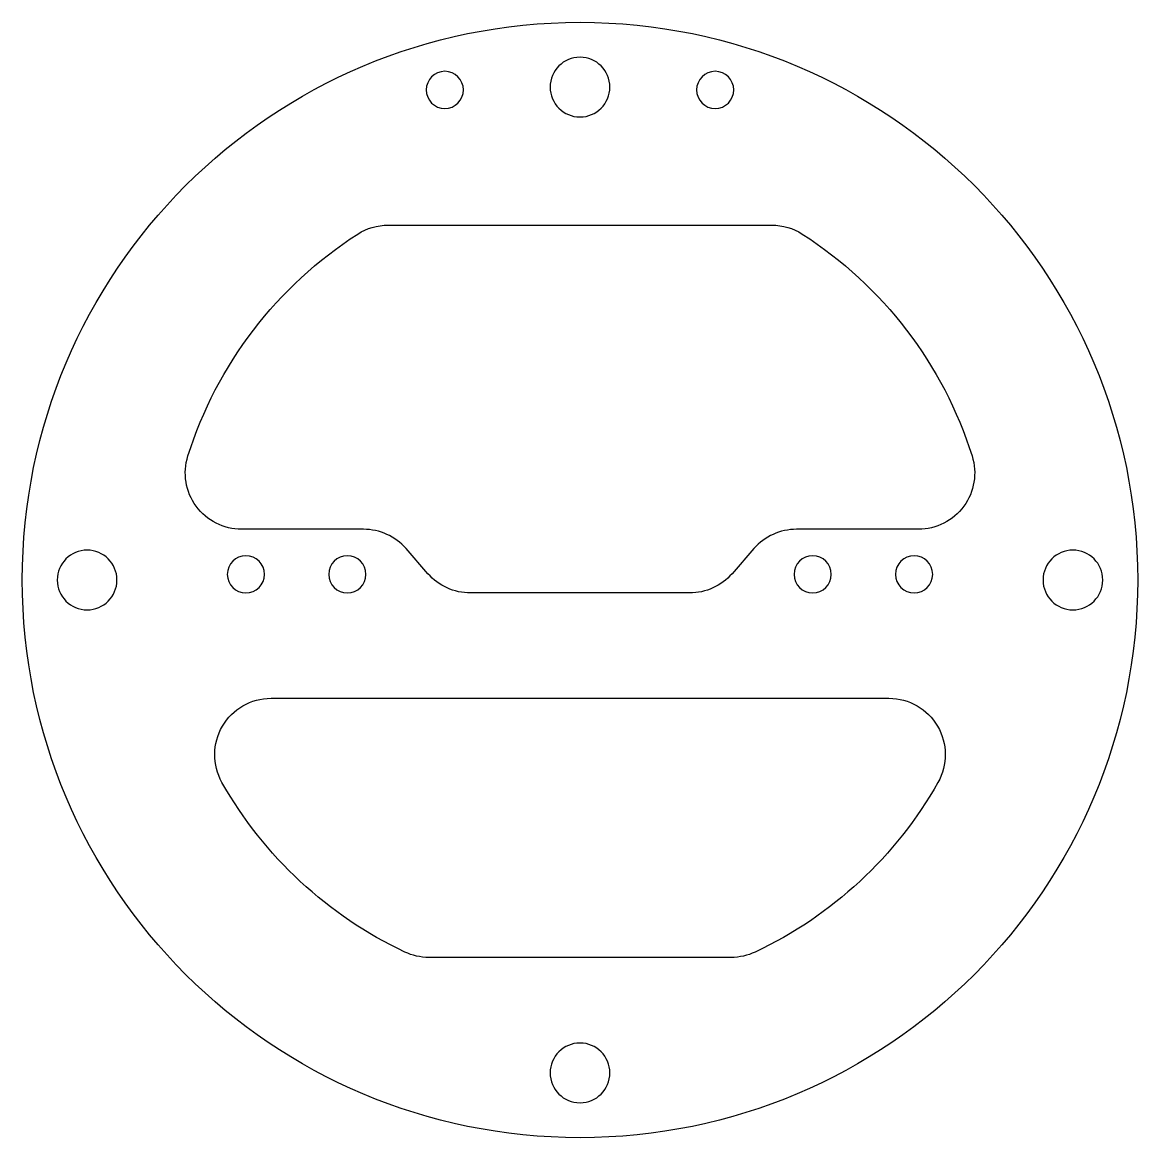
# Model space of a CAD drawing. Header units: millimetres. Extents: x -22.1 to 76.9, y -39 to 60.
import ezdxf

# ---------------------------------------------------------------- set-up
doc = ezdxf.new("R2010")
doc.units = ezdxf.units.MM

msp = doc.modelspace()

# ---------------------------------------------------------------- linework, layer by layer
at = {"layer": 'INTERIOR_PROFILES'}
for points in [[(40.917, 11.06, -0.216468), (37.152, 9.35), (17.694, 9.35, -0.216468), (13.928, 11.06), (11.981, 13.29, 0.216468), (8.215, 15), (-2.611, 15, -0.507071), (-7.378, 21.508, -0.175074), (7.69, 41.206, -0.143771), (10.393, 42), (44.452, 42, -0.143771), (47.155, 41.206, -0.175074), (62.223, 21.508, -0.507071), (57.456, 15), (46.63, 15, 0.216468), (42.865, 13.29)], [(14.006, -23, -0.11044), (11.877, -22.524, -0.155322), (-4.353, -7.46, -0.574308), (0, 0), (54.845, 0, -0.574308), (59.198, -7.46, -0.155322), (42.969, -22.524, -0.11044), (40.839, -23)]]:
    msp.add_lwpolyline(points, format="xyb", close=True, dxfattribs=at)
at = {"layer": 'INTERIOR_PROFILES', "extrusion": (0, 0, -1)}
for centre, radius in [((-27.423, 54.25), 2.65), ((-15.423, 54), 1.65), ((-39.423, 54), 1.65), ((16.327, 10.5), 2.65), ((-71.173, 10.5), 2.65), ((2.232, 11), 1.65), ((-6.768, 11), 1.65), ((-48.078, 11), 1.65), ((-57.078, 11), 1.65), ((-27.423, -33.25), 2.65)]:
    msp.add_circle(centre, radius, dxfattribs=at)
at = {"layer": 'OUTER_PROFILES'}
msp.add_circle((27.423, 10.5), 49.5, dxfattribs=at)

doc.saveas('drawing.dxf')
